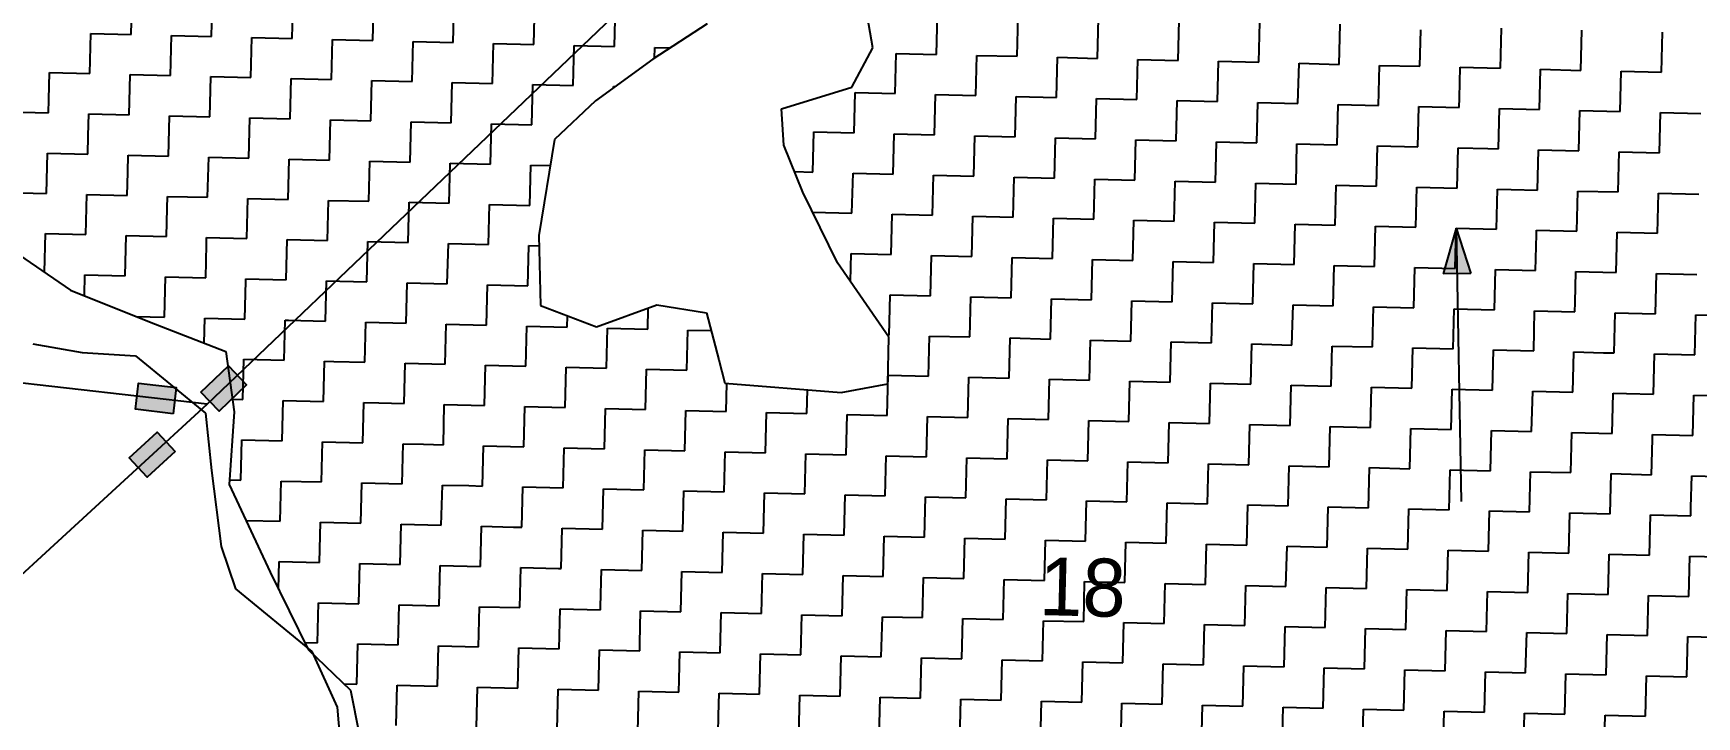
# Model space of a CAD drawing. Header units: metres. Extents: x 281189 to 282836, y 2087081 to 2088995.
# Drawn here: x 282171.3 to 282424.1, y 2087407.7 to 2087511.7 of the extents above; entities that cross this region are included whole.
import ezdxf
from ezdxf.enums import TextEntityAlignment as Align

# ---------------------------------------------------------------- set-up
doc = ezdxf.new("R2010")
doc.units = ezdxf.units.M
for name, color, linetype in [('LINE_WATER', 4, 'Continuous'), ('POLY_HATCH', 12, 'Continuous'), ('POLY_PARCEL', 6, 'Continuous'), ('TEXT_PARCEL', 7, 'Continuous')]:
    doc.layers.add(name, color=color, linetype=linetype)
doc.styles.add('TEXT_MAP', font='')
doc.styles.get('TEXT_MAP').set_extended_font_data('Kruti Dev 050')

msp = doc.modelspace()

# ---------------------------------------------------------------- hatches: boundary and pattern name
h = msp.add_hatch(color=256)
h.paths.add_polyline_path([(282387.64, 2087475.11), (282389.75, 2087475.15), (282387.51, 2087482.01)])
h.paths.add_polyline_path([(282387.51, 2087482.01), (282385.53, 2087475.08), (282387.64, 2087475.11)])
for points in [[(282203.75, 2087458.21), (282200.98, 2087461.1), (282196.8, 2087457.1), (282199.57, 2087454.21)], [(282187.3, 2087458.46), (282186.85, 2087454.48), (282192.61, 2087453.82), (282193.06, 2087457.81)], [(282185.92, 2087447.09), (282188.63, 2087444.14), (282192.89, 2087448.06), (282190.18, 2087451.01)]]:
    msp.add_hatch(color=256).paths.add_polyline_path(points)

# ---------------------------------------------------------------- linework, layer by layer
for points in [[(282387.51, 2087482.01), (282385.53, 2087475.08)], [(282387.51, 2087482.01), (282388.28, 2087440.45)], [(282387.51, 2087482.01), (282389.75, 2087475.15)], [(282389.75, 2087475.15), (282385.53, 2087475.08)]]:
    msp.add_lwpolyline(points)
for points in [[(282196.8, 2087457.1), (282200.98, 2087461.1), (282203.75, 2087458.21), (282199.57, 2087454.21)], [(282192.61, 2087453.82), (282186.85, 2087454.48), (282187.3, 2087458.46), (282193.06, 2087457.81)], [(282192.89, 2087448.06), (282188.63, 2087444.14), (282185.92, 2087447.09), (282190.18, 2087451.01)]]:
    msp.add_lwpolyline(points, close=True)
at = {"layer": 'LINE_WATER'}
for p, q in [((282171.29, 2087464.45), (282178.77, 2087463.11)), ((282178.77, 2087463.11), (282186.86, 2087462.62)), ((282186.86, 2087462.62), (282197.5, 2087453.9)), ((282197.5, 2087453.9), (282198.44, 2087445.2)), ((282198.44, 2087445.2), (282199.89, 2087433.61)), ((282199.89, 2087433.61), (282202.04, 2087427.2)), ((282202.04, 2087427.2), (282213.66, 2087417.66)), ((282213.66, 2087417.66), (282217.5, 2087409.18)), ((282217.5, 2087409.18), (282218.86, 2087393.83))]:
    msp.add_line(p, q, dxfattribs=at)
at = {"layer": 'POLY_HATCH'}
for p, q in [((282298.9, 2087509.45), (282296.69, 2087522.13)), ((282273.71, 2087513.1), (282265.49, 2087507.75)), ((282295.72, 2087503.46), (282298.9, 2087509.45)), ((282265.49, 2087507.75), (282256.74, 2087501.4)), ((282285.02, 2087500.19), (282295.72, 2087503.46)), ((282256.74, 2087501.4), (282250.53, 2087495.49)), ((282285.39, 2087494.63), (282285.02, 2087500.19)), ((282250.53, 2087495.49), (282248.14, 2087480.9)), ((282288.25, 2087487.48), (282285.39, 2087494.63)), ((282293.54, 2087476.74), (282288.25, 2087487.48)), ((282157.11, 2087486.25), (282176.99, 2087472.62)), ((282248.14, 2087480.9), (282248.39, 2087470.28)), ((282301.35, 2087465.43), (282293.54, 2087476.74)), ((282176.99, 2087472.62), (282189.01, 2087467.78)), ((282248.39, 2087470.28), (282256.9, 2087467.04)), ((282256.9, 2087467.04), (282266.08, 2087470.35)), ((282266.08, 2087470.35), (282273.64, 2087469.15)), ((282273.64, 2087469.15), (282275.48, 2087462.03)), ((282189.01, 2087467.78), (282200.58, 2087463.25)), ((282301.17, 2087458.36), (282301.35, 2087465.43)), ((282200.58, 2087463.25), (282201.87, 2087454.12)), ((282275.48, 2087462.03), (282276.41, 2087458.47)), ((282276.41, 2087458.47), (282294.06, 2087457.02)), ((282294.06, 2087457.02), (282301.17, 2087458.36)), ((282201.87, 2087454.12), (282201.09, 2087443.03)), ((282201.09, 2087443.03), (282207.33, 2087429.74)), ((282207.33, 2087429.74), (282213.1, 2087417.97)), ((282213.1, 2087417.97), (282219.52, 2087411.75)), ((282219.52, 2087411.75), (282220.87, 2087405.15))]:
    msp.add_line(p, q, dxfattribs=at)
at = {"layer": 'POLY_HATCH', "linetype": 'Continuous'}
for p, q in [((282186.2, 2087511.49), (282186.36, 2087517.61)), ((282198.44, 2087511.19), (282198.59, 2087517.31)), ((282210.68, 2087510.89), (282210.83, 2087517.01)), ((282222.92, 2087510.58), (282223.07, 2087516.7)), ((282235.15, 2087510.28), (282235.31, 2087516.4)), ((282247.39, 2087509.98), (282247.54, 2087516.1)), ((282259.63, 2087509.67), (282259.78, 2087515.79)), ((282308.58, 2087508.46), (282308.73, 2087514.58)), ((282320.82, 2087508.16), (282320.97, 2087514.28)), ((282179.93, 2087505.53), (282180.09, 2087511.65)), ((282180.09, 2087511.65), (282186.2, 2087511.49)), ((282333.05, 2087507.85), (282333.2, 2087513.97)), ((282345.29, 2087507.55), (282345.44, 2087513.67)), ((282357.53, 2087507.25), (282357.68, 2087513.37)), ((282369.76, 2087506.94), (282369.92, 2087513.06)), ((282382, 2087506.64), (282382.14, 2087512.21)), ((282394.24, 2087506.34), (282394.39, 2087512.46)), ((282406.48, 2087506.03), (282406.63, 2087512.15)), ((282418.71, 2087505.73), (282418.87, 2087511.85)), ((282192.17, 2087505.22), (282192.32, 2087511.34)), ((282192.32, 2087511.34), (282198.44, 2087511.19)), ((282204.41, 2087504.92), (282204.56, 2087511.04)), ((282204.56, 2087511.04), (282210.68, 2087510.89)), ((282216.65, 2087504.62), (282216.8, 2087510.74)), ((282216.8, 2087510.74), (282222.92, 2087510.58)), ((282228.88, 2087504.31), (282229.04, 2087510.43)), ((282229.04, 2087510.43), (282235.15, 2087510.28)), ((282241.12, 2087504.01), (282241.27, 2087510.13)), ((282241.27, 2087510.13), (282247.39, 2087509.98)), ((282253.36, 2087503.71), (282253.51, 2087509.83)), ((282253.51, 2087509.83), (282259.63, 2087509.67)), ((282265.71, 2087507.89), (282265.75, 2087509.52)), ((282265.75, 2087509.52), (282268.12, 2087509.46)), ((282302.31, 2087502.49), (282302.46, 2087508.61)), ((282302.46, 2087508.61), (282308.58, 2087508.46)), ((282314.54, 2087502.19), (282314.7, 2087508.31)), ((282314.7, 2087508.31), (282320.82, 2087508.16)), ((282326.78, 2087501.89), (282326.93, 2087508.01)), ((282326.93, 2087508.01), (282333.05, 2087507.85)), ((282339.02, 2087501.58), (282339.17, 2087507.7)), ((282339.17, 2087507.7), (282345.29, 2087507.55)), ((282351.26, 2087501.28), (282351.41, 2087507.4)), ((282351.41, 2087507.4), (282357.53, 2087507.25)), ((282363.49, 2087500.98), (282363.65, 2087507.1)), ((282363.65, 2087507.1), (282369.76, 2087506.94)), ((282375.73, 2087500.67), (282375.88, 2087506.79)), ((282375.88, 2087506.79), (282382, 2087506.64)), ((282173.71, 2087501.58), (282173.82, 2087505.68)), ((282173.82, 2087505.68), (282179.93, 2087505.53)), ((282185.9, 2087499.26), (282186.05, 2087505.38)), ((282186.05, 2087505.38), (282192.17, 2087505.22)), ((282198.14, 2087498.95), (282198.29, 2087505.07)), ((282198.29, 2087505.07), (282204.41, 2087504.92)), ((282210.38, 2087498.65), (282210.53, 2087504.77)), ((282210.53, 2087504.77), (282216.65, 2087504.62)), ((282222.61, 2087498.35), (282222.76, 2087504.47)), ((282222.76, 2087504.47), (282228.88, 2087504.31)), ((282234.85, 2087498.04), (282235, 2087504.16)), ((282235, 2087504.16), (282241.12, 2087504.01)), ((282388.01, 2087501.83), (282388.12, 2087506.49)), ((282388.12, 2087506.49), (282394.24, 2087506.34)), ((282400.21, 2087500.07), (282400.36, 2087506.19)), ((282400.36, 2087506.19), (282406.48, 2087506.03)), ((282412.44, 2087499.76), (282412.6, 2087505.88)), ((282412.6, 2087505.88), (282418.71, 2087505.73)), ((282173.66, 2087499.56), (282173.71, 2087501.58)), ((282247.09, 2087497.74), (282247.24, 2087503.86)), ((282247.24, 2087503.86), (282253.36, 2087503.71)), ((282259.47, 2087503.38), (282259.48, 2087503.56)), ((282259.48, 2087503.56), (282259.71, 2087503.55)), ((282296.04, 2087496.53), (282296.19, 2087502.65)), ((282296.19, 2087502.65), (282302.31, 2087502.49)), ((282308.27, 2087496.22), (282308.43, 2087502.34)), ((282308.43, 2087502.34), (282314.54, 2087502.19)), ((282320.51, 2087495.92), (282320.66, 2087502.04)), ((282320.66, 2087502.04), (282326.78, 2087501.89)), ((282332.75, 2087495.62), (282332.9, 2087501.74)), ((282332.9, 2087501.74), (282339.02, 2087501.58)), ((282387.97, 2087500.37), (282388.01, 2087501.83)), ((282167.54, 2087499.71), (282173.66, 2087499.56)), ((282179.7, 2087496.07), (282179.78, 2087499.41)), ((282179.78, 2087499.41), (282185.9, 2087499.26)), ((282191.87, 2087492.99), (282192.02, 2087499.1)), ((282192.02, 2087499.1), (282198.14, 2087498.95)), ((282344.99, 2087495.31), (282345.14, 2087501.43)), ((282345.14, 2087501.43), (282351.26, 2087501.28)), ((282357.22, 2087495.01), (282357.38, 2087501.13)), ((282357.38, 2087501.13), (282363.49, 2087500.98)), ((282369.46, 2087494.71), (282369.61, 2087500.83)), ((282369.61, 2087500.83), (282375.73, 2087500.67)), ((282381.7, 2087494.4), (282381.85, 2087500.52)), ((282381.85, 2087500.52), (282387.97, 2087500.37)), ((282393.94, 2087494.1), (282394.09, 2087500.22)), ((282394.09, 2087500.22), (282400.21, 2087500.07)), ((282406.17, 2087493.8), (282406.33, 2087499.92)), ((282406.33, 2087499.92), (282412.44, 2087499.76)), ((282418.41, 2087493.49), (282418.56, 2087499.61)), ((282418.56, 2087499.61), (282424.68, 2087499.46)), ((282204.11, 2087492.68), (282204.26, 2087498.8)), ((282204.26, 2087498.8), (282210.38, 2087498.65)), ((282216.34, 2087492.38), (282216.49, 2087498.5)), ((282216.49, 2087498.5), (282222.61, 2087498.35)), ((282228.58, 2087492.08), (282228.73, 2087498.19)), ((282228.73, 2087498.19), (282234.85, 2087498.04)), ((282240.82, 2087491.77), (282240.97, 2087497.89)), ((282240.97, 2087497.89), (282247.09, 2087497.74)), ((282289.77, 2087490.56), (282289.92, 2087496.68)), ((282289.92, 2087496.68), (282296.04, 2087496.53)), ((282179.63, 2087493.29), (282179.7, 2087496.07)), ((282302, 2087490.26), (282302.16, 2087496.37)), ((282302.16, 2087496.37), (282308.27, 2087496.22)), ((282314.24, 2087489.95), (282314.39, 2087496.07)), ((282314.39, 2087496.07), (282320.51, 2087495.92)), ((282326.48, 2087489.65), (282326.63, 2087495.77)), ((282326.63, 2087495.77), (282332.75, 2087495.62)), ((282338.72, 2087489.35), (282338.87, 2087495.47)), ((282338.87, 2087495.47), (282344.99, 2087495.31)), ((282350.95, 2087489.04), (282351.11, 2087495.16)), ((282351.11, 2087495.16), (282357.22, 2087495.01)), ((282363.19, 2087488.74), (282363.34, 2087494.86)), ((282363.34, 2087494.86), (282369.46, 2087494.71)), ((282375.43, 2087488.44), (282375.58, 2087494.56)), ((282375.58, 2087494.56), (282381.7, 2087494.4)), ((282387.67, 2087488.13), (282387.82, 2087494.25)), ((282387.82, 2087494.25), (282392.35, 2087494.14)), ((282392.35, 2087494.14), (282393.94, 2087494.1)), ((282399.9, 2087487.83), (282400.05, 2087493.95)), ((282400.05, 2087493.95), (282406.17, 2087493.8)), ((282173.36, 2087487.32), (282173.51, 2087493.44)), ((282173.51, 2087493.44), (282179.63, 2087493.29)), ((282185.69, 2087490.56), (282185.75, 2087493.14)), ((282185.75, 2087493.14), (282191.87, 2087492.99)), ((282197.83, 2087486.72), (282197.99, 2087492.83)), ((282197.99, 2087492.83), (282204.11, 2087492.68)), ((282210.07, 2087486.41), (282210.22, 2087492.53)), ((282210.22, 2087492.53), (282216.34, 2087492.38)), ((282222.31, 2087486.11), (282222.46, 2087492.23)), ((282222.46, 2087492.23), (282228.58, 2087492.08)), ((282234.55, 2087485.81), (282234.7, 2087491.92)), ((282234.7, 2087491.92), (282240.82, 2087491.77)), ((282246.78, 2087485.5), (282246.94, 2087491.62)), ((282246.94, 2087491.62), (282249.88, 2087491.55)), ((282412.14, 2087487.53), (282412.29, 2087493.65)), ((282412.29, 2087493.65), (282418.41, 2087493.49)), ((282185.6, 2087487.02), (282185.69, 2087490.56)), ((282286.99, 2087490.63), (282289.77, 2087490.56)), ((282295.73, 2087484.29), (282295.89, 2087490.41)), ((282295.89, 2087490.41), (282302, 2087490.26)), ((282307.97, 2087483.99), (282308.12, 2087490.1)), ((282308.12, 2087490.1), (282314.24, 2087489.95)), ((282320.21, 2087483.68), (282320.36, 2087489.8)), ((282320.36, 2087489.8), (282326.48, 2087489.65)), ((282332.45, 2087483.38), (282332.6, 2087489.5)), ((282332.6, 2087489.5), (282338.72, 2087489.35)), ((282344.68, 2087483.08), (282344.84, 2087489.19)), ((282344.84, 2087489.19), (282350.95, 2087489.04)), ((282356.92, 2087482.77), (282357.07, 2087488.89)), ((282357.07, 2087488.89), (282363.19, 2087488.74)), ((282167.24, 2087487.47), (282173.36, 2087487.32)), ((282179.33, 2087481.05), (282179.48, 2087487.17)), ((282179.48, 2087487.17), (282185.6, 2087487.02)), ((282191.67, 2087485.05), (282191.72, 2087486.87)), ((282191.72, 2087486.87), (282197.83, 2087486.72)), ((282203.8, 2087480.45), (282203.95, 2087486.56)), ((282203.95, 2087486.56), (282210.07, 2087486.41)), ((282369.16, 2087482.47), (282369.31, 2087488.59)), ((282369.31, 2087488.59), (282375.43, 2087488.44)), ((282381.4, 2087482.17), (282381.55, 2087488.28)), ((282381.55, 2087488.28), (282387.67, 2087488.13)), ((282393.63, 2087481.86), (282393.78, 2087487.98)), ((282393.78, 2087487.98), (282395.86, 2087487.93)), ((282395.86, 2087487.93), (282399.9, 2087487.83)), ((282405.87, 2087481.56), (282406.02, 2087487.68)), ((282406.02, 2087487.68), (282412.14, 2087487.53)), ((282418.11, 2087481.26), (282418.26, 2087487.37)), ((282418.26, 2087487.37), (282424.38, 2087487.22)), ((282191.56, 2087480.75), (282191.67, 2087485.05)), ((282216.04, 2087480.14), (282216.19, 2087486.26)), ((282216.19, 2087486.26), (282222.31, 2087486.11)), ((282228.28, 2087479.84), (282228.43, 2087485.96)), ((282228.43, 2087485.96), (282234.55, 2087485.81)), ((282240.51, 2087479.54), (282240.67, 2087485.65)), ((282240.67, 2087485.65), (282246.78, 2087485.5)), ((282289.75, 2087484.44), (282295.73, 2087484.29)), ((282301.7, 2087478.02), (282301.85, 2087484.14)), ((282301.85, 2087484.14), (282307.97, 2087483.99)), ((282313.94, 2087477.72), (282314.09, 2087483.83)), ((282314.09, 2087483.83), (282320.21, 2087483.68)), ((282326.18, 2087477.41), (282326.33, 2087483.53)), ((282326.33, 2087483.53), (282332.45, 2087483.38)), ((282338.41, 2087477.11), (282338.56, 2087483.23)), ((282338.56, 2087483.23), (282344.68, 2087483.08)), ((282350.65, 2087476.81), (282350.8, 2087482.92)), ((282350.8, 2087482.92), (282356.92, 2087482.77)), ((282362.89, 2087476.5), (282363.04, 2087482.62)), ((282363.04, 2087482.62), (282369.16, 2087482.47)), ((282375.13, 2087476.2), (282375.28, 2087482.32)), ((282375.28, 2087482.32), (282381.4, 2087482.17)), ((282387.36, 2087475.9), (282387.51, 2087482.01)), ((282387.51, 2087482.01), (282393.63, 2087481.86)), ((282399.74, 2087481.08), (282399.75, 2087481.71)), ((282399.75, 2087481.71), (282405.87, 2087481.56)), ((282411.84, 2087475.29), (282411.99, 2087481.41)), ((282411.99, 2087481.41), (282418.11, 2087481.26)), ((282173.06, 2087475.32), (282173.21, 2087481.2)), ((282173.21, 2087481.2), (282179.33, 2087481.05)), ((282185.29, 2087474.78), (282185.45, 2087480.9)), ((282185.45, 2087480.9), (282191.56, 2087480.75)), ((282197.53, 2087474.48), (282197.66, 2087479.54)), ((282197.66, 2087479.54), (282197.68, 2087480.6)), ((282197.68, 2087480.6), (282203.8, 2087480.45)), ((282209.77, 2087474.17), (282209.92, 2087480.29)), ((282209.92, 2087480.29), (282216.04, 2087480.14)), ((282222.01, 2087473.87), (282222.16, 2087479.99)), ((282222.16, 2087479.99), (282228.28, 2087479.84)), ((282234.24, 2087473.57), (282234.4, 2087479.69)), ((282234.4, 2087479.69), (282240.51, 2087479.54)), ((282246.48, 2087473.27), (282246.63, 2087479.38)), ((282246.63, 2087479.38), (282248.18, 2087479.35)), ((282399.6, 2087475.59), (282399.74, 2087481.08)), ((282295.48, 2087473.94), (282295.58, 2087478.17)), ((282295.58, 2087478.17), (282301.7, 2087478.02)), ((282307.67, 2087471.75), (282307.82, 2087477.87)), ((282307.82, 2087477.87), (282313.94, 2087477.72)), ((282319.91, 2087471.45), (282320.06, 2087477.56)), ((282320.06, 2087477.56), (282326.18, 2087477.41)), ((282332.14, 2087471.14), (282332.29, 2087477.26)), ((282332.29, 2087477.26), (282338.41, 2087477.11)), ((282344.38, 2087470.84), (282344.53, 2087476.96)), ((282344.53, 2087476.96), (282350.65, 2087476.81)), ((282356.62, 2087470.54), (282356.77, 2087476.65)), ((282356.77, 2087476.65), (282362.89, 2087476.5)), ((282368.85, 2087470.23), (282369.01, 2087476.35)), ((282369.01, 2087476.35), (282375.13, 2087476.2)), ((282179.1, 2087471.78), (282179.18, 2087474.93)), ((282179.18, 2087474.93), (282185.29, 2087474.78)), ((282191.26, 2087468.51), (282191.41, 2087474.63)), ((282191.41, 2087474.63), (282197.53, 2087474.48)), ((282203.5, 2087468.21), (282203.64, 2087474.03)), ((282203.64, 2087474.03), (282203.65, 2087474.33)), ((282203.65, 2087474.33), (282209.77, 2087474.17)), ((282215.74, 2087467.9), (282215.89, 2087474.02)), ((282215.89, 2087474.02), (282222.01, 2087473.87)), ((282227.97, 2087467.6), (282228.13, 2087473.72)), ((282228.13, 2087473.72), (282234.24, 2087473.57)), ((282381.09, 2087469.93), (282381.24, 2087476.05)), ((282381.24, 2087476.05), (282387.36, 2087475.9)), ((282393.33, 2087469.63), (282393.48, 2087475.74)), ((282393.48, 2087475.74), (282399.6, 2087475.59)), ((282405.6, 2087470.71), (282405.72, 2087475.44)), ((282405.72, 2087475.44), (282411.84, 2087475.29)), ((282417.8, 2087469.02), (282417.96, 2087475.14)), ((282417.96, 2087475.14), (282424.07, 2087474.99)), ((282240.21, 2087467.3), (282240.36, 2087473.42)), ((282240.36, 2087473.42), (282246.48, 2087473.27)), ((282301.4, 2087465.78), (282301.55, 2087471.9)), ((282301.55, 2087471.9), (282307.67, 2087471.75)), ((282313.64, 2087465.48), (282313.79, 2087471.6)), ((282313.79, 2087471.6), (282319.91, 2087471.45)), ((282325.87, 2087465.17), (282326.02, 2087471.29)), ((282326.02, 2087471.29), (282332.14, 2087471.14)), ((282252.45, 2087466.99), (282252.49, 2087468.72)), ((282264.69, 2087466.69), (282264.76, 2087469.87)), ((282338.11, 2087464.87), (282338.26, 2087470.99)), ((282338.26, 2087470.99), (282344.38, 2087470.84)), ((282350.35, 2087464.57), (282350.5, 2087470.69)), ((282350.5, 2087470.69), (282356.62, 2087470.54)), ((282362.58, 2087464.26), (282362.74, 2087470.38)), ((282362.74, 2087470.38), (282368.85, 2087470.23)), ((282374.82, 2087463.96), (282374.97, 2087470.08)), ((282374.97, 2087470.08), (282381.09, 2087469.93)), ((282387.06, 2087463.66), (282387.21, 2087469.78)), ((282387.21, 2087469.78), (282393.33, 2087469.63)), ((282399.3, 2087463.36), (282399.45, 2087469.47)), ((282399.45, 2087469.47), (282405.57, 2087469.32)), ((282405.57, 2087469.32), (282405.6, 2087470.71)), ((282411.53, 2087463.05), (282411.69, 2087469.17)), ((282411.69, 2087469.17), (282417.8, 2087469.02)), ((282423.77, 2087462.75), (282423.92, 2087468.87)), ((282423.92, 2087468.87), (282430.04, 2087468.72)), ((282186.92, 2087468.62), (282191.26, 2087468.51)), ((282197.29, 2087464.54), (282197.38, 2087468.36)), ((282197.38, 2087468.36), (282203.5, 2087468.21)), ((282209.47, 2087461.94), (282209.62, 2087468.06)), ((282209.62, 2087468.06), (282210.14, 2087468.04)), ((282210.14, 2087468.04), (282215.74, 2087467.9)), ((282221.7, 2087461.63), (282221.85, 2087467.75)), ((282221.85, 2087467.75), (282227.97, 2087467.6)), ((282233.94, 2087461.33), (282234.09, 2087467.45)), ((282234.09, 2087467.45), (282240.21, 2087467.3)), ((282246.18, 2087461.03), (282246.33, 2087467.15)), ((282246.33, 2087467.15), (282252.45, 2087466.99)), ((282258.42, 2087460.72), (282258.57, 2087466.84)), ((282258.57, 2087466.84), (282264.69, 2087466.69)), ((282270.65, 2087460.42), (282270.8, 2087466.54)), ((282270.8, 2087466.54), (282274.34, 2087466.45)), ((282301.1, 2087465.79), (282301.4, 2087465.78)), ((282307.36, 2087459.51), (282307.52, 2087465.63)), ((282307.52, 2087465.63), (282313.64, 2087465.48)), ((282319.6, 2087459.21), (282319.75, 2087465.33)), ((282319.75, 2087465.33), (282325.87, 2087465.17)), ((282331.84, 2087458.9), (282331.99, 2087465.02)), ((282331.99, 2087465.02), (282338.11, 2087464.87)), ((282344.08, 2087458.6), (282344.23, 2087464.72)), ((282344.23, 2087464.72), (282350.35, 2087464.57)), ((282356.31, 2087458.3), (282356.47, 2087464.42)), ((282356.47, 2087464.42), (282362.58, 2087464.26)), ((282368.55, 2087457.99), (282368.7, 2087464.11)), ((282368.7, 2087464.11), (282374.82, 2087463.96)), ((282380.79, 2087457.69), (282380.94, 2087463.81)), ((282380.94, 2087463.81), (282387.06, 2087463.66)), ((282203.2, 2087455.97), (282203.35, 2087462.09)), ((282203.35, 2087462.09), (282209.47, 2087461.94)), ((282215.43, 2087455.67), (282215.58, 2087461.79)), ((282215.58, 2087461.79), (282216.98, 2087461.75)), ((282216.98, 2087461.75), (282221.7, 2087461.63)), ((282227.67, 2087455.36), (282227.82, 2087461.48)), ((282227.82, 2087461.48), (282233.94, 2087461.33)), ((282239.91, 2087455.06), (282240.06, 2087461.18)), ((282240.06, 2087461.18), (282246.18, 2087461.03)), ((282393.03, 2087457.39), (282393.18, 2087463.51)), ((282393.18, 2087463.51), (282399.3, 2087463.36)), ((282405.26, 2087457.08), (282405.42, 2087463.2)), ((282405.42, 2087463.2), (282409.91, 2087463.09)), ((282409.91, 2087463.09), (282411.53, 2087463.05)), ((282417.5, 2087456.78), (282417.65, 2087462.9)), ((282417.65, 2087462.9), (282423.77, 2087462.75)), ((282252.14, 2087454.76), (282252.3, 2087460.88)), ((282252.3, 2087460.88), (282258.42, 2087460.72)), ((282264.38, 2087454.45), (282264.53, 2087460.57)), ((282264.53, 2087460.57), (282270.65, 2087460.42)), ((282301.09, 2087453.54), (282301.25, 2087459.66)), ((282301.25, 2087459.66), (282307.36, 2087459.51)), ((282313.33, 2087453.24), (282313.48, 2087459.36)), ((282313.48, 2087459.36), (282319.6, 2087459.21)), ((282325.57, 2087452.94), (282325.72, 2087459.06)), ((282325.72, 2087459.06), (282331.84, 2087458.9)), ((282337.81, 2087452.63), (282337.96, 2087458.75)), ((282337.96, 2087458.75), (282344.08, 2087458.6)), ((282276.62, 2087454.15), (282276.73, 2087458.44)), ((282288.86, 2087453.85), (282288.95, 2087457.44)), ((282350.04, 2087452.33), (282350.2, 2087458.45)), ((282350.2, 2087458.45), (282356.31, 2087458.3)), ((282362.28, 2087452.03), (282362.43, 2087458.15)), ((282362.43, 2087458.15), (282368.55, 2087457.99)), ((282374.52, 2087451.72), (282374.67, 2087457.84)), ((282374.67, 2087457.84), (282380.79, 2087457.69)), ((282386.76, 2087451.42), (282386.91, 2087457.54)), ((282386.91, 2087457.54), (282393.03, 2087457.39)), ((282398.99, 2087451.12), (282399.15, 2087457.24)), ((282399.15, 2087457.24), (282405.26, 2087457.08)), ((282411.23, 2087450.81), (282411.38, 2087456.93)), ((282411.38, 2087456.93), (282413.42, 2087456.88)), ((282413.42, 2087456.88), (282417.5, 2087456.78)), ((282423.47, 2087450.51), (282423.62, 2087456.63)), ((282423.62, 2087456.63), (282429.74, 2087456.48)), ((282201.6, 2087456.01), (282203.2, 2087455.97)), ((282209.16, 2087449.7), (282209.31, 2087455.82)), ((282209.31, 2087455.82), (282215.43, 2087455.67)), ((282221.4, 2087449.4), (282221.55, 2087455.52)), ((282221.55, 2087455.52), (282223.82, 2087455.46)), ((282223.82, 2087455.46), (282227.67, 2087455.36)), ((282233.64, 2087449.09), (282233.79, 2087455.21)), ((282233.79, 2087455.21), (282239.91, 2087455.06)), ((282245.87, 2087448.79), (282246.03, 2087454.91)), ((282246.03, 2087454.91), (282252.14, 2087454.76)), ((282258.11, 2087448.49), (282258.26, 2087454.61)), ((282258.26, 2087454.61), (282264.38, 2087454.45)), ((282270.35, 2087448.18), (282270.5, 2087454.3)), ((282270.5, 2087454.3), (282276.62, 2087454.15)), ((282282.59, 2087447.88), (282282.74, 2087454)), ((282282.74, 2087454), (282288.86, 2087453.85)), ((282294.82, 2087447.58), (282294.98, 2087453.7)), ((282294.98, 2087453.7), (282301.09, 2087453.54)), ((282307.06, 2087447.27), (282307.21, 2087453.39)), ((282307.21, 2087453.39), (282313.33, 2087453.24)), ((282319.3, 2087446.97), (282319.45, 2087453.09)), ((282319.45, 2087453.09), (282325.57, 2087452.94)), ((282331.54, 2087446.67), (282331.69, 2087452.79)), ((282331.69, 2087452.79), (282337.81, 2087452.63)), ((282343.77, 2087446.36), (282343.93, 2087452.48)), ((282343.93, 2087452.48), (282350.04, 2087452.33)), ((282356.01, 2087446.06), (282356.16, 2087452.18)), ((282356.16, 2087452.18), (282362.28, 2087452.03)), ((282368.25, 2087445.76), (282368.4, 2087451.88)), ((282368.4, 2087451.88), (282374.52, 2087451.72)), ((282380.49, 2087445.45), (282380.64, 2087451.57)), ((282380.64, 2087451.57), (282386.76, 2087451.42)), ((282392.72, 2087445.15), (282392.87, 2087451.27)), ((282392.87, 2087451.27), (282398.99, 2087451.12)), ((282404.96, 2087444.85), (282405.11, 2087450.97)), ((282405.11, 2087450.97), (282411.23, 2087450.81)), ((282202.89, 2087443.73), (282203.04, 2087449.85)), ((282203.04, 2087449.85), (282209.16, 2087449.7)), ((282215.13, 2087443.43), (282215.28, 2087449.55)), ((282215.28, 2087449.55), (282221.4, 2087449.4)), ((282227.37, 2087443.13), (282227.52, 2087449.25)), ((282227.52, 2087449.25), (282230.65, 2087449.17)), ((282230.65, 2087449.17), (282233.64, 2087449.09)), ((282239.6, 2087442.82), (282239.76, 2087448.94)), ((282239.76, 2087448.94), (282245.87, 2087448.79)), ((282251.84, 2087442.52), (282251.99, 2087448.64)), ((282251.99, 2087448.64), (282258.11, 2087448.49)), ((282417.2, 2087444.54), (282417.33, 2087449.96)), ((282417.33, 2087449.96), (282417.35, 2087450.66)), ((282417.35, 2087450.66), (282423.47, 2087450.51)), ((282264.08, 2087442.22), (282264.23, 2087448.34)), ((282264.23, 2087448.34), (282270.35, 2087448.18)), ((282276.32, 2087441.91), (282276.47, 2087448.03)), ((282276.47, 2087448.03), (282282.59, 2087447.88)), ((282288.55, 2087441.61), (282288.71, 2087447.73)), ((282288.71, 2087447.73), (282294.82, 2087447.58)), ((282300.79, 2087441.31), (282300.94, 2087447.43)), ((282300.94, 2087447.43), (282307.06, 2087447.27)), ((282313.03, 2087441), (282313.18, 2087447.12)), ((282313.18, 2087447.12), (282319.3, 2087446.97)), ((282325.27, 2087440.7), (282325.42, 2087446.82)), ((282325.42, 2087446.82), (282331.54, 2087446.67)), ((282337.5, 2087440.4), (282337.65, 2087446.52)), ((282337.65, 2087446.52), (282343.77, 2087446.36)), ((282349.74, 2087440.09), (282349.89, 2087446.21)), ((282349.89, 2087446.21), (282356.01, 2087446.06)), ((282361.98, 2087439.79), (282362.13, 2087445.91)), ((282362.13, 2087445.91), (282368.25, 2087445.76)), ((282201.14, 2087443.78), (282202.89, 2087443.73)), ((282208.86, 2087437.46), (282209.01, 2087443.58)), ((282209.01, 2087443.58), (282215.13, 2087443.43)), ((282374.22, 2087439.49), (282374.37, 2087445.61)), ((282374.37, 2087445.61), (282380.49, 2087445.45)), ((282386.45, 2087439.18), (282386.6, 2087445.3)), ((282386.6, 2087445.3), (282392.72, 2087445.15)), ((282398.69, 2087438.88), (282398.84, 2087445)), ((282398.84, 2087445), (282404.96, 2087444.85)), ((282410.93, 2087438.58), (282411.08, 2087444.7)), ((282411.08, 2087444.7), (282417.2, 2087444.54)), ((282423.2, 2087439.58), (282423.32, 2087444.39)), ((282423.32, 2087444.39), (282429.44, 2087444.24)), ((282221.1, 2087437.16), (282221.25, 2087443.28)), ((282221.25, 2087443.28), (282227.37, 2087443.13)), ((282233.33, 2087436.86), (282233.49, 2087442.97)), ((282233.49, 2087442.97), (282237.49, 2087442.88)), ((282237.49, 2087442.88), (282239.6, 2087442.82)), ((282245.57, 2087436.55), (282245.72, 2087442.67)), ((282245.72, 2087442.67), (282251.84, 2087442.52)), ((282257.81, 2087436.25), (282257.96, 2087442.37)), ((282257.96, 2087442.37), (282264.08, 2087442.22)), ((282270.05, 2087435.95), (282270.2, 2087442.07)), ((282270.2, 2087442.07), (282276.32, 2087441.91)), ((282282.28, 2087435.64), (282282.43, 2087441.76)), ((282282.43, 2087441.76), (282288.55, 2087441.61)), ((282294.52, 2087435.34), (282294.67, 2087441.46)), ((282294.67, 2087441.46), (282300.79, 2087441.31)), ((282306.76, 2087435.04), (282306.91, 2087441.16)), ((282306.91, 2087441.16), (282313.03, 2087441)), ((282319, 2087434.73), (282319.15, 2087440.85)), ((282319.15, 2087440.85), (282325.27, 2087440.7)), ((282331.23, 2087434.43), (282331.38, 2087440.55)), ((282331.38, 2087440.55), (282337.5, 2087440.4)), ((282343.47, 2087434.13), (282343.62, 2087440.25)), ((282343.62, 2087440.25), (282349.74, 2087440.09)), ((282355.71, 2087433.82), (282355.86, 2087439.94)), ((282355.86, 2087439.94), (282361.98, 2087439.79)), ((282367.94, 2087433.52), (282368.1, 2087439.64)), ((282368.1, 2087439.64), (282374.22, 2087439.49)), ((282380.18, 2087433.22), (282380.33, 2087439.34)), ((282380.33, 2087439.34), (282386.45, 2087439.18)), ((282392.42, 2087432.91), (282392.57, 2087439.03)), ((282392.57, 2087439.03), (282398.69, 2087438.88)), ((282404.66, 2087432.61), (282404.81, 2087438.73)), ((282404.81, 2087438.73), (282410.93, 2087438.58)), ((282416.89, 2087432.31), (282417.05, 2087438.43)), ((282417.05, 2087438.43), (282423.16, 2087438.27)), ((282423.16, 2087438.27), (282423.2, 2087439.58)), ((282203.64, 2087437.59), (282208.86, 2087437.46)), ((282214.83, 2087431.19), (282214.98, 2087437.31)), ((282214.98, 2087437.31), (282221.1, 2087437.16)), ((282227.06, 2087430.89), (282227.22, 2087437.01)), ((282227.22, 2087437.01), (282233.33, 2087436.86)), ((282239.3, 2087430.59), (282239.45, 2087436.7)), ((282239.45, 2087436.7), (282244.32, 2087436.58)), ((282244.32, 2087436.58), (282245.57, 2087436.55)), ((282251.54, 2087430.28), (282251.69, 2087436.4)), ((282251.69, 2087436.4), (282257.81, 2087436.25)), ((282263.78, 2087429.98), (282263.93, 2087436.1)), ((282263.93, 2087436.1), (282270.05, 2087435.95)), ((282276.01, 2087429.68), (282276.16, 2087435.79)), ((282276.16, 2087435.79), (282282.28, 2087435.64)), ((282288.25, 2087429.37), (282288.4, 2087435.49)), ((282288.4, 2087435.49), (282294.52, 2087435.34)), ((282300.49, 2087429.07), (282300.64, 2087435.19)), ((282300.64, 2087435.19), (282306.76, 2087435.04)), ((282312.73, 2087428.77), (282312.88, 2087434.88)), ((282312.88, 2087434.88), (282319, 2087434.73)), ((282324.96, 2087428.46), (282325.11, 2087434.58)), ((282325.11, 2087434.58), (282331.23, 2087434.43)), ((282337.2, 2087428.16), (282337.35, 2087434.28)), ((282337.35, 2087434.28), (282343.47, 2087434.13)), ((282349.44, 2087427.86), (282349.59, 2087433.97)), ((282349.59, 2087433.97), (282355.71, 2087433.82)), ((282361.67, 2087427.55), (282361.83, 2087433.67)), ((282361.83, 2087433.67), (282367.94, 2087433.52)), ((282373.91, 2087427.25), (282374.06, 2087433.37)), ((282374.06, 2087433.37), (282380.18, 2087433.22)), ((282208.6, 2087427.14), (282208.71, 2087431.34)), ((282208.71, 2087431.34), (282214.83, 2087431.19)), ((282220.79, 2087424.92), (282220.94, 2087431.04)), ((282220.94, 2087431.04), (282227.06, 2087430.89)), ((282386.15, 2087426.95), (282386.3, 2087433.06)), ((282386.3, 2087433.06), (282392.42, 2087432.91)), ((282398.39, 2087426.64), (282398.54, 2087432.76)), ((282398.54, 2087432.76), (282404.66, 2087432.61)), ((282410.62, 2087426.34), (282410.78, 2087432.46)), ((282410.78, 2087432.46), (282416.89, 2087432.31)), ((282422.86, 2087426.04), (282423.01, 2087432.16)), ((282423.01, 2087432.16), (282427.46, 2087432.04)), ((282233.03, 2087424.62), (282233.18, 2087430.74)), ((282233.18, 2087430.74), (282239.3, 2087430.59)), ((282245.27, 2087424.32), (282245.42, 2087430.43)), ((282245.42, 2087430.43), (282251.16, 2087430.29)), ((282251.16, 2087430.29), (282251.54, 2087430.28)), ((282257.52, 2087424.44), (282257.66, 2087430.13)), ((282257.66, 2087430.13), (282263.78, 2087429.98)), ((282269.74, 2087423.71), (282269.89, 2087429.83)), ((282269.89, 2087429.83), (282276.01, 2087429.68)), ((282281.98, 2087423.41), (282282.13, 2087429.52)), ((282282.13, 2087429.52), (282288.25, 2087429.37)), ((282294.22, 2087423.1), (282294.37, 2087429.22)), ((282294.37, 2087429.22), (282300.49, 2087429.07)), ((282306.45, 2087422.8), (282306.61, 2087428.92)), ((282306.61, 2087428.92), (282312.73, 2087428.77)), ((282318.69, 2087422.5), (282318.84, 2087428.61)), ((282318.84, 2087428.61), (282324.96, 2087428.46)), ((282330.93, 2087422.19), (282331.08, 2087428.31)), ((282331.08, 2087428.31), (282337.2, 2087428.16)), ((282343.17, 2087421.89), (282343.32, 2087428.01)), ((282343.32, 2087428.01), (282349.44, 2087427.86)), ((282355.4, 2087421.59), (282355.56, 2087427.7)), ((282355.56, 2087427.7), (282361.67, 2087427.55)), ((282367.64, 2087421.28), (282367.79, 2087427.4)), ((282367.79, 2087427.4), (282373.91, 2087427.25)), ((282379.88, 2087420.98), (282380.03, 2087427.1)), ((282380.03, 2087427.1), (282386.15, 2087426.95)), ((282392.12, 2087420.68), (282392.27, 2087426.79)), ((282392.27, 2087426.79), (282398.39, 2087426.64)), ((282404.35, 2087420.37), (282404.51, 2087426.49)), ((282404.51, 2087426.49), (282410.62, 2087426.34)), ((282416.59, 2087420.07), (282416.74, 2087426.19)), ((282416.74, 2087426.19), (282422.86, 2087426.04)), ((282214.52, 2087418.96), (282214.67, 2087425.07)), ((282214.67, 2087425.07), (282220.79, 2087424.92)), ((282226.76, 2087418.65), (282226.91, 2087424.77)), ((282226.91, 2087424.77), (282233.03, 2087424.62)), ((282239, 2087418.35), (282239.15, 2087424.47)), ((282239.15, 2087424.47), (282245.27, 2087424.32)), ((282251.23, 2087418.05), (282251.39, 2087424.16)), ((282251.39, 2087424.16), (282257.51, 2087424.01)), ((282257.51, 2087424.01), (282257.52, 2087424.44)), ((282263.5, 2087418.93), (282263.62, 2087423.86)), ((282263.62, 2087423.86), (282269.74, 2087423.71)), ((282275.71, 2087417.44), (282275.86, 2087423.56)), ((282275.86, 2087423.56), (282281.98, 2087423.41)), ((282287.95, 2087417.14), (282288.1, 2087423.25)), ((282288.1, 2087423.25), (282294.22, 2087423.1)), ((282300.18, 2087416.83), (282300.34, 2087422.95)), ((282300.34, 2087422.95), (282306.45, 2087422.8)), ((282312.42, 2087416.53), (282312.57, 2087422.65)), ((282312.57, 2087422.65), (282318.69, 2087422.5)), ((282324.66, 2087416.23), (282324.81, 2087422.34)), ((282324.81, 2087422.34), (282330.93, 2087422.19)), ((282336.9, 2087415.92), (282337.05, 2087422.04)), ((282337.05, 2087422.04), (282343.17, 2087421.89)), ((282349.13, 2087415.62), (282349.29, 2087421.74)), ((282349.29, 2087421.74), (282355.4, 2087421.59)), ((282361.37, 2087415.32), (282361.52, 2087421.43)), ((282361.52, 2087421.43), (282367.64, 2087421.28)), ((282373.61, 2087415.01), (282373.76, 2087421.13)), ((282373.76, 2087421.13), (282379.88, 2087420.98)), ((282385.85, 2087414.71), (282386, 2087420.83)), ((282386, 2087420.83), (282392.12, 2087420.68)), ((282212.6, 2087419), (282214.52, 2087418.96)), ((282220.49, 2087412.68), (282220.64, 2087418.8)), ((282220.64, 2087418.8), (282226.76, 2087418.65)), ((282232.73, 2087412.38), (282232.88, 2087418.5)), ((282232.88, 2087418.5), (282239, 2087418.35)), ((282244.96, 2087412.08), (282245.12, 2087418.2)), ((282245.12, 2087418.2), (282251.23, 2087418.05)), ((282263.47, 2087417.74), (282263.5, 2087418.93)), ((282398.08, 2087414.41), (282398.24, 2087420.52)), ((282398.24, 2087420.52), (282404.35, 2087420.37)), ((282410.32, 2087414.1), (282410.47, 2087420.22)), ((282410.47, 2087420.22), (282416.59, 2087420.07)), ((282422.56, 2087413.8), (282422.71, 2087419.92)), ((282422.71, 2087419.92), (282428.83, 2087419.77)), ((282257.2, 2087411.77), (282257.35, 2087417.89)), ((282257.35, 2087417.89), (282263.47, 2087417.74)), ((282269.49, 2087413.42), (282269.59, 2087417.59)), ((282269.59, 2087417.59), (282275.71, 2087417.44)), ((282281.68, 2087411.17), (282281.83, 2087417.29)), ((282281.83, 2087417.29), (282287.95, 2087417.14)), ((282293.91, 2087410.86), (282294.07, 2087416.98)), ((282294.07, 2087416.98), (282300.18, 2087416.83)), ((282306.15, 2087410.56), (282306.3, 2087416.68)), ((282306.3, 2087416.68), (282312.42, 2087416.53)), ((282318.39, 2087410.26), (282318.54, 2087416.38)), ((282318.54, 2087416.38), (282324.66, 2087416.23)), ((282330.63, 2087409.96), (282330.78, 2087416.07)), ((282330.78, 2087416.07), (282336.9, 2087415.92)), ((282342.86, 2087409.65), (282343.02, 2087415.77)), ((282343.02, 2087415.77), (282349.13, 2087415.62)), ((282269.44, 2087411.47), (282269.49, 2087413.42)), ((282355.1, 2087409.35), (282355.25, 2087415.47)), ((282355.25, 2087415.47), (282361.37, 2087415.32)), ((282367.34, 2087409.05), (282367.49, 2087415.16)), ((282367.49, 2087415.16), (282373.61, 2087415.01)), ((282379.58, 2087408.74), (282379.73, 2087414.86)), ((282379.73, 2087414.86), (282385.85, 2087414.71)), ((282391.81, 2087408.44), (282391.96, 2087414.56)), ((282391.96, 2087414.56), (282398.08, 2087414.41)), ((282404.05, 2087408.14), (282404.2, 2087414.25)), ((282404.2, 2087414.25), (282410.32, 2087414.1)), ((282416.29, 2087407.83), (282416.44, 2087413.95)), ((282416.44, 2087413.95), (282422.56, 2087413.8)), ((282218.51, 2087412.73), (282220.49, 2087412.68)), ((282226.46, 2087406.41), (282226.61, 2087412.53)), ((282226.61, 2087412.53), (282232.73, 2087412.38)), ((282238.69, 2087406.11), (282238.85, 2087412.23)), ((282238.85, 2087412.23), (282244.96, 2087412.08)), ((282250.93, 2087405.81), (282251.08, 2087411.93)), ((282251.08, 2087411.93), (282257.2, 2087411.77)), ((282263.17, 2087405.5), (282263.32, 2087411.62)), ((282263.32, 2087411.62), (282269.44, 2087411.47)), ((282275.47, 2087407.91), (282275.56, 2087411.32)), ((282275.56, 2087411.32), (282281.68, 2087411.17)), ((282287.64, 2087404.9), (282287.8, 2087411.02)), ((282287.8, 2087411.02), (282293.91, 2087410.86)), ((282299.88, 2087404.59), (282300.03, 2087410.71)), ((282300.03, 2087410.71), (282306.15, 2087410.56)), ((282312.12, 2087404.29), (282312.27, 2087410.41)), ((282312.27, 2087410.41), (282318.39, 2087410.26)), ((282324.36, 2087403.99), (282324.51, 2087410.11)), ((282324.51, 2087410.11), (282330.63, 2087409.96)), ((282336.59, 2087403.68), (282336.74, 2087409.8)), ((282336.74, 2087409.8), (282342.86, 2087409.65)), ((282348.83, 2087403.38), (282348.98, 2087409.5)), ((282348.98, 2087409.5), (282355.1, 2087409.35)), ((282361.07, 2087403.08), (282361.22, 2087409.2)), ((282361.22, 2087409.2), (282367.34, 2087409.05)), ((282373.31, 2087402.77), (282373.46, 2087408.89)), ((282373.46, 2087408.89), (282379.58, 2087408.74)), ((282385.54, 2087402.47), (282385.69, 2087408.59)), ((282385.69, 2087408.59), (282391.81, 2087408.44)), ((282397.78, 2087402.17), (282397.93, 2087408.29)), ((282397.93, 2087408.29), (282404.05, 2087408.14)), ((282275.41, 2087405.2), (282275.47, 2087407.91)), ((282410.02, 2087401.86), (282410.17, 2087407.98)), ((282410.17, 2087407.98), (282416.29, 2087407.83))]:
    msp.add_line(p, q, dxfattribs=at)
at = {"layer": 'POLY_PARCEL'}
for p, q in [((282197.77, 2087455.26), (282353.66, 2087604.31)), ((282197.77, 2087455.26), (282018.37, 2087475.58)), ((282142.09, 2087404.09), (282197.77, 2087455.26))]:
    msp.add_line(p, q, dxfattribs=at)

# ---------------------------------------------------------------- texts
at = {"layer": 'TEXT_PARCEL', "style": 'TEXT_MAP'}
msp.add_text('18', height=8.814, rotation=358.5802, dxfattribs=at).set_placement((282330.66, 2087423.04), align=Align.CENTER)

doc.saveas('drawing.dxf')
